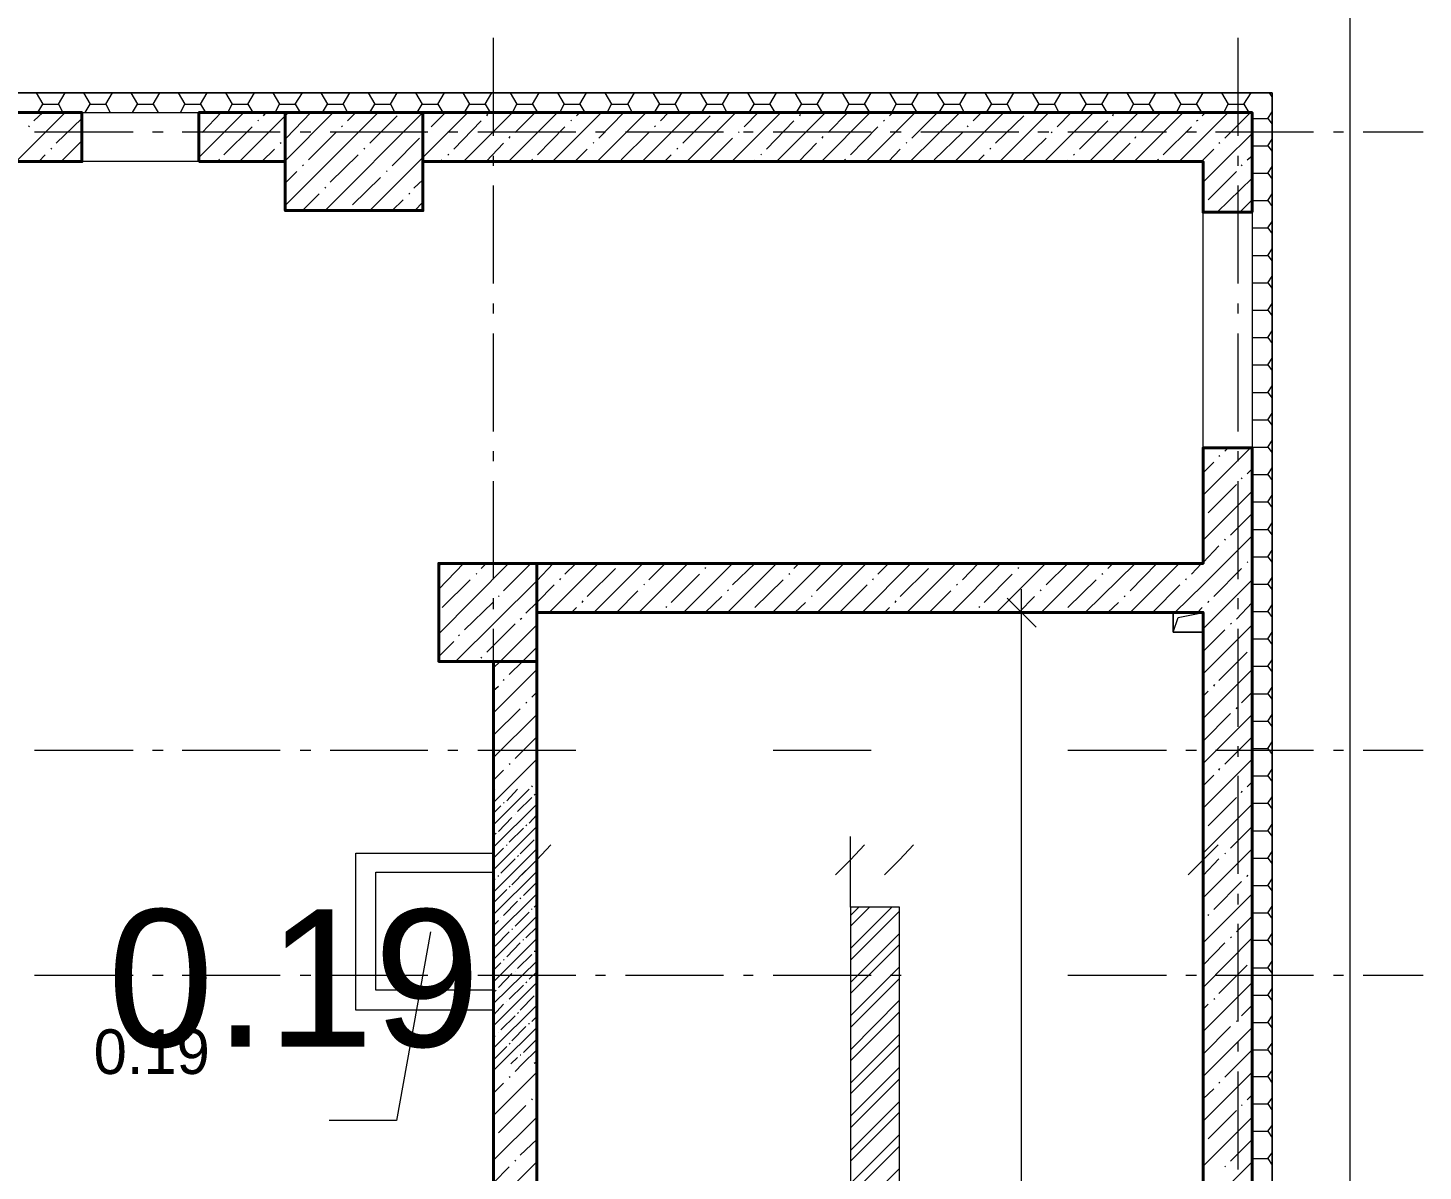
# Model space of a CAD drawing. Header units: millimetres. Extents: x -249154 to 415037, y -45458 to 354837.
# Drawn here: x -111210 to -104089, y 17524 to 23358 of the extents above; entities that cross this region are included whole.
import ezdxf

# ---------------------------------------------------------------- set-up
doc = ezdxf.new("R2010")
doc.units = ezdxf.units.MM
doc.layers.add('PDF _Текст', color=7, linetype='Continuous')
doc.styles.get("Standard").update_dxf_attribs({"font": 'arial.ttf'})

msp = doc.modelspace()

# ---------------------------------------------------------------- linework, layer by layer
at = {"lineweight": 9}
for points in [[(-145261.6, 8666.1), (-141207.4, 8666.1), (-141207.4, 909.4), (-104461.4, 909.4), (-104461.4, 23425.5), (-109621.2, 23425.5), (-118310, 23425.5), (-136505.1, 23425.5), (-136505.1, 29131.9), (-145320.9, 29131.9), (-145320.9, 28729.4)], [(-108833.3, 22807), (-108833.3, 23306.9)], [(-105033.3, 22807), (-105033.3, 23306.9)], [(-111167.5, 23027.3), (-111133.6, 22968), (-111053.1, 22968), (-111031.9, 22925.6)], [(-111053.1, 22968), (-111019.2, 23027.3)], [(-110926, 23027.3), (-110892.1, 22968), (-110811.6, 22968), (-110790.4, 22925.6)], [(-110811.6, 22968), (-110777.7, 23027.3)], [(-110684.5, 23027.3), (-110650.6, 22968), (-110570.2, 22968), (-110544.7, 22925.6)], [(-110570.2, 22968), (-110536.3, 23027.3)], [(-110443.1, 23027.3), (-110409.2, 22968), (-110328.7, 22968), (-110303.3, 22925.6)], [(-110328.7, 22968), (-110294.8, 23027.3)], [(-110201.6, 23027.3), (-110167.7, 22968), (-110087.2, 22968), (-110061.8, 22925.6)], [(-110087.2, 22968), (-110053.3, 23027.3)], [(-109960.1, 23027.3), (-109926.2, 22968), (-109845.7, 22968), (-109820.3, 22925.6)], [(-109845.7, 22968), (-109807.6, 23027.3)], [(-109714.4, 23027.3), (-109680.5, 22968), (-109600, 22968), (-109578.9, 22925.6)], [(-109600, 22968), (-109566.1, 23027.3)], [(-109472.9, 23027.3), (-109439.1, 22968), (-109358.6, 22968), (-109337.4, 22925.6)], [(-109358.6, 22968), (-109324.7, 23027.3)], [(-109231.5, 23027.3), (-109197.6, 22968), (-109117.1, 22968), (-109091.7, 22925.6)], [(-109117.1, 22968), (-109083.2, 23027.3)], [(-108990, 23027.3), (-108956.1, 22968), (-108875.6, 22968), (-108850.2, 22925.6)], [(-108875.6, 22968), (-108841.7, 23027.3)], [(-108748.5, 23027.3), (-108714.6, 22968), (-108634.1, 22968), (-108608.7, 22925.6)], [(-108634.1, 22968), (-108600.3, 23027.3)], [(-108507.1, 23027.3), (-108473.2, 22968), (-108392.7, 22968), (-108367.3, 22925.6)], [(-108392.7, 22968), (-108358.8, 23027.3)], [(-108265.6, 23027.3), (-108231.7, 22968), (-108147, 22968), (-108125.8, 22925.6)], [(-108147, 22968), (-108113.1, 23027.3)], [(-108019.9, 23027.3), (-107986, 22968), (-107905.5, 22968), (-107884.3, 22925.6)], [(-107905.5, 22968), (-107871.6, 23027.3)], [(-107778.4, 23027.3), (-107744.5, 22968), (-107664, 22968), (-107642.8, 22925.6)], [(-107664, 22968), (-107630.1, 23027.3)], [(-107536.9, 23027.3), (-107503, 22968), (-107422.6, 22968), (-107397.1, 22925.6)], [(-107422.6, 22968), (-107388.7, 23027.3)], [(-107295.5, 23027.3), (-107261.6, 22968), (-107181.1, 22968), (-107155.7, 22925.6)], [(-107181.1, 22968), (-107147.2, 23027.3)], [(-107054, 23027.3), (-107020.1, 22968), (-106939.6, 22968), (-106914.2, 22925.6)], [(-106939.6, 22968), (-106905.7, 23027.3)], [(-106812.5, 23027.3), (-106778.6, 22968), (-106698.1, 22968), (-106672.7, 22925.6)], [(-106698.1, 22968), (-106664.2, 23027.3)], [(-106571, 23027.3), (-106532.9, 22968), (-106452.4, 22968), (-106431.3, 22925.6)], [(-106452.4, 22968), (-106418.5, 23027.3)], [(-106325.3, 23027.3), (-106291.5, 22968), (-106211, 22968), (-106189.8, 22925.6)], [(-106211, 22968), (-106177.1, 23027.3)], [(-106083.9, 23027.3), (-106050, 22968), (-105969.5, 22968), (-105948.3, 22925.6)], [(-105969.5, 22968), (-105935.6, 23027.3)], [(-105842.4, 23027.3), (-105808.5, 22968), (-105728, 22968), (-105702.6, 22925.6)], [(-105728, 22968), (-105694.1, 23027.3)], [(-105600.9, 23027.3), (-105567, 22968), (-105486.5, 22968), (-105461.1, 22925.6)], [(-105486.5, 22968), (-105452.7, 23027.3)], [(-105359.5, 23027.3), (-105325.6, 22968), (-105245.1, 22968), (-105219.7, 22925.6)], [(-105245.1, 22968), (-105211.2, 23027.3)], [(-105118, 23027.3), (-105084.1, 22968), (-105003.6, 22968), (-104978.2, 22925.6)], [(-105003.6, 22968), (-104965.5, 23027.3)], [(-104859.6, 23006.1), (-104872.3, 23027.3)], [(-111159, 22925.6), (-111133.6, 22968)], [(-110917.5, 22925.6), (-110892.1, 22968)], [(-110676.1, 22925.6), (-110650.6, 22968)], [(-110430.4, 22925.6), (-110409.2, 22968)], [(-110188.9, 22925.6), (-110167.7, 22968)], [(-109947.4, 22925.6), (-109926.2, 22968)], [(-109705.9, 22925.6), (-109680.5, 22968)], [(-109464.5, 22925.6), (-109439.1, 22968)], [(-109223, 22925.6), (-109197.6, 22968)], [(-108981.5, 22925.6), (-108956.1, 22968)], [(-108735.8, 22925.6), (-108714.6, 22968)], [(-108494.3, 22925.6), (-108473.2, 22968)], [(-108252.9, 22925.6), (-108231.7, 22968)], [(-108011.4, 22925.6), (-107986, 22968)], [(-107769.9, 22925.6), (-107744.5, 22968)], [(-107528.5, 22925.6), (-107503, 22968)], [(-107287, 22925.6), (-107261.6, 22968)], [(-107041.3, 22925.6), (-107020.1, 22968)], [(-106799.8, 22925.6), (-106778.6, 22968)], [(-106558.3, 22925.6), (-106532.9, 22968)], [(-106316.9, 22925.6), (-106291.5, 22968)], [(-106075.4, 22925.6), (-106050, 22968)], [(-105833.9, 22925.6), (-105808.5, 22968)], [(-105588.2, 22925.6), (-105567, 22968)], [(-105346.7, 22925.6), (-105325.6, 22968)], [(-105105.3, 22925.6), (-105084.1, 22968)], [(-127358.8, 22925.6), (-104961.2, 22925.6), (-104961.2, 1409.2), (-140716, 1409.2)], [(-111269.2, 22675.7), (-111019.2, 22925.6)], [(-111180.2, 22883.3), (-111133.6, 22925.6)], [(-111065.8, 22768.9), (-110934.5, 22896)], [(-110337.2, 22925.6), (-110332.9, 22925.6)], [(-110337.2, 22696.9), (-110108.4, 22925.6)], [(-110320.2, 22824), (-110222.8, 22925.6)], [(-110129.6, 22675.7), (-109896.6, 22908.7), (-109879.6, 22925.6)], [(-110036.4, 22883.3), (-110032.1, 22887.5)], [(-110006.7, 22908.7), (-109994, 22925.6)], [(-109900.8, 22675.7), (-109896.6, 22679.9), (-109650.9, 22925.6)], [(-109896.6, 22451.2), (-109422.1, 22925.6)], [(-109892.3, 22794.3), (-109765.3, 22925.6)], [(-109693.2, 22425.7), (-109193.3, 22925.6)], [(-109578.9, 22883.3), (-109536.5, 22925.6)], [(-109464.5, 22425.7), (-109193.3, 22696.9), (-108964.6, 22925.6)], [(-109464.5, 22768.9), (-109324.7, 22908.7)], [(-109193.3, 22925.6), (-109193.3, 22925.6)], [(-109151, 22853.6), (-109079, 22925.6)], [(-109036.6, 22739.2), (-108896.8, 22883.3)], [(-108985.8, 22675.7), (-108735.8, 22925.6)], [(-108867.1, 22908.7), (-108862.9, 22917.2)], [(-108757, 22675.7), (-108507.1, 22925.6)], [(-108723.1, 22824), (-108621.4, 22925.6)], [(-108532.5, 22675.7), (-108282.5, 22925.6)], [(-108439.3, 22883.3), (-108435, 22887.5)], [(-108409.6, 22908.7), (-108392.7, 22925.6)], [(-108303.7, 22675.7), (-108053.8, 22925.6)], [(-108295.2, 22794.3), (-108168.2, 22925.6)], [(-108075, 22675.7), (-107825, 22925.6)], [(-107981.8, 22883.3), (-107939.4, 22925.6)], [(-107867.4, 22768.9), (-107727.6, 22908.7)], [(-107846.2, 22675.7), (-107596.2, 22925.6)], [(-107617.4, 22675.7), (-107367.5, 22925.6)], [(-107553.9, 22853.6), (-107481.9, 22925.6)], [(-107439.5, 22739.2), (-107299.7, 22883.3)], [(-107388.7, 22675.7), (-107138.7, 22925.6)], [(-107270, 22908.7), (-107265.8, 22917.2)], [(-107159.9, 22675.7), (-106910, 22925.6)], [(-107126, 22824), (-107024.3, 22925.6)], [(-106931.1, 22675.7), (-106681.2, 22925.6)], [(-106842.2, 22883.3), (-106837.9, 22887.5)], [(-106812.5, 22908.7), (-106795.6, 22925.6)], [(-106706.6, 22675.7), (-106452.4, 22925.6)], [(-106698.1, 22794.3), (-106566.8, 22925.6)], [(-106477.9, 22675.7), (-106227.9, 22925.6)], [(-106384.7, 22883.3), (-106342.3, 22925.6)], [(-106270.3, 22768.9), (-106126.2, 22908.7)], [(-106249.1, 22675.7), (-105999.1, 22925.6)], [(-106020.3, 22675.7), (-105770.4, 22925.6)], [(-105956.8, 22853.6), (-105884.8, 22925.6)], [(-105842.4, 22739.2), (-105698.4, 22883.3)], [(-105791.6, 22675.7), (-105541.6, 22925.6)], [(-105672.9, 22908.7), (-105668.7, 22917.2)], [(-105562.8, 22675.7), (-105312.9, 22925.6)], [(-105528.9, 22824), (-105427.2, 22925.6)], [(-105334, 22675.7), (-105084.1, 22925.6)], [(-105245.1, 22883.3), (-105236.6, 22887.5)], [(-105215.4, 22908.7), (-105198.5, 22925.6)], [(-105101, 22794.3), (-104969.7, 22925.6)], [(-104961.2, 22896), (-104880.7, 22896), (-104859.6, 22866.3)], [(-104961.2, 22896), (-104961.2, 22896)], [(-104961.2, 22896), (-104961.2, 22896)], [(-104880.7, 22896), (-104859.6, 22929.9)], [(-111205.6, 22853.6), (-111201.4, 22857.9)], [(-111176, 22828.2), (-110671.8, 22828.2)], [(-110574.4, 22828.2), (-110519.3, 22828.2)], [(-110421.9, 22828.2), (-109922, 22828.2)], [(-110210.1, 22709.6), (-110066, 22853.6)], [(-109820.3, 22828.2), (-109765.3, 22828.2)], [(-109778, 22684.2), (-109638.2, 22824)], [(-109667.8, 22828.2), (-109167.9, 22828.2)], [(-109608.5, 22853.6), (-109604.3, 22857.9)], [(-109350.1, 22654.5), (-109210.3, 22794.3)], [(-109180.6, 22824), (-109176.4, 22828.2)], [(-109066.3, 22828.2), (-109015.4, 22828.2)], [(-108913.7, 22828.2), (-108413.9, 22828.2)], [(-108752.8, 22794.3), (-108748.5, 22802.8)], [(-108608.7, 22709.6), (-108468.9, 22853.6)], [(-108312.2, 22828.2), (-108261.4, 22828.2)], [(-108180.9, 22684.2), (-108041.1, 22824)], [(-108159.7, 22828.2), (-107659.8, 22828.2)], [(-108011.4, 22853.6), (-108007.2, 22857.9)], [(-107731.8, 22675.7), (-107613.2, 22794.3)], [(-107583.5, 22824), (-107579.3, 22828.2)], [(-107558.1, 22828.2), (-107507.3, 22828.2)], [(-107405.6, 22828.2), (-106905.7, 22828.2)], [(-107155.7, 22794.3), (-107151.4, 22802.8)], [(-107011.6, 22709.6), (-106871.8, 22853.6)], [(-106808.3, 22828.2), (-106753.2, 22828.2)], [(-106651.5, 22828.2), (-106151.7, 22828.2)], [(-106583.8, 22684.2), (-106439.7, 22824)], [(-106414.3, 22853.6), (-106410.1, 22857.9)], [(-106134.7, 22675.7), (-106011.9, 22794.3)], [(-106054.2, 22828.2), (-105999.1, 22828.2)], [(-105986.4, 22824), (-105982.2, 22828.2)], [(-105901.7, 22828.2), (-105397.6, 22828.2)], [(-105558.6, 22794.3), (-105554.3, 22802.8)], [(-105414.5, 22709.6), (-105270.5, 22853.6)], [(-105300.1, 22828.2), (-105245.1, 22828.2)], [(-105211.2, 22569.8), (-105105.3, 22675.7), (-104961.2, 22819.7)], [(-105147.6, 22828.2), (-104647.8, 22828.2)], [(-104880.7, 22756.2), (-104859.6, 22790.1)], [(-104546.1, 22828.2), (-104495.2, 22828.2)], [(-104393.6, 22828.2), (-104088.6, 22828.2)], [(-111091.2, 22739.2), (-111087, 22743.5)], [(-111040.4, 22675.7), (-110934.5, 22781.6)], [(-110015.2, 22675.7), (-109951.7, 22739.2)], [(-109922, 22768.9), (-109917.8, 22773.1)], [(-109494.1, 22739.2), (-109489.9, 22743.5)], [(-108871.4, 22675.7), (-108782.4, 22768.9)], [(-108418.1, 22675.7), (-108354.6, 22739.2)], [(-108324.9, 22768.9), (-108320.7, 22773.1)], [(-107897, 22739.2), (-107892.8, 22743.5)], [(-107274.3, 22675.7), (-107185.3, 22768.9)], [(-106816.8, 22675.7), (-106757.4, 22739.2)], [(-106727.8, 22768.9), (-106723.6, 22773.1)], [(-106299.9, 22739.2), (-106295.7, 22743.5)], [(-105677.2, 22675.7), (-105584, 22768.9)], [(-105219.7, 22675.7), (-105156.1, 22739.2)], [(-105130.7, 22768.9), (-105126.5, 22773.1)], [(-104961.2, 22756.2), (-104880.7, 22756.2), (-104859.6, 22726.5)], [(-104961.2, 22756.2), (-104961.2, 22756.2)], [(-104961.2, 22756.2), (-104961.2, 22756.2)], [(-111154.8, 22675.7), (-111120.9, 22709.6)], [(-110235.5, 22684.2), (-110231.3, 22688.4)], [(-109807.6, 22654.5), (-109803.4, 22658.7)], [(-109667.8, 22569.8), (-109523.8, 22709.6)], [(-109100.1, 22675.7), (-109095.9, 22684.2)], [(-109066.3, 22709.6), (-109062, 22713.8)], [(-108833.3, 22654.5), (-108833.3, 22705.3)], [(-108638.4, 22684.2), (-108634.1, 22688.4)], [(-107960.6, 22675.7), (-107926.7, 22709.6)], [(-107503, 22675.7), (-107498.8, 22684.2)], [(-107469.2, 22709.6), (-107464.9, 22713.8)], [(-107041.3, 22684.2), (-107037, 22688.4)], [(-106363.5, 22675.7), (-106329.6, 22709.6)], [(-105905.9, 22675.7), (-105901.7, 22684.2)], [(-105872.1, 22709.6), (-105867.8, 22713.8)], [(-105444.2, 22684.2), (-105439.9, 22688.4)], [(-105033.3, 22654.5), (-105033.3, 22705.3)], [(-105016.3, 22654.5), (-105012.1, 22658.7)], [(-104986.7, 22684.2), (-104961.2, 22705.3)], [(-104880.7, 22616.4), (-104859.6, 22650.3)], [(-109896.6, 22565.5), (-109837.3, 22624.9)], [(-109553.4, 22455.4), (-109409.4, 22595.2)], [(-109379.7, 22624.9), (-109375.5, 22629.1)], [(-109239.9, 22540.1), (-109193.3, 22582.5)], [(-105185.8, 22480.8), (-105041.7, 22624.9)], [(-105139.2, 22417.3), (-104961.2, 22591)], [(-104961.2, 22616.4), (-104880.7, 22616.4), (-104859.6, 22586.7)], [(-104961.2, 22616.4), (-104961.2, 22616.4)], [(-104961.2, 22616.4), (-104961.2, 22616.4)], [(-109807.6, 22425.7), (-109722.9, 22510.5)], [(-109693.2, 22540.1), (-109689, 22544.4)], [(-109265.4, 22510.5), (-109261.1, 22514.7)], [(-108833.3, 22053), (-108833.3, 22552.8)], [(-105033.3, 22053), (-105033.3, 22552.8)], [(-104880.7, 22476.6), (-104859.6, 22510.5)], [(-109350.1, 22425.7), (-109295, 22480.8)], [(-109235.7, 22425.7), (-109193.3, 22468.1)], [(-105211.2, 22455.4), (-105211.2, 22459.6)], [(-105024.8, 22417.3), (-104961.2, 22480.8)], [(-104961.2, 22480.8), (-104961.2, 22476.6), (-104880.7, 22476.6), (-104859.6, 22446.9)], [(-104961.2, 22476.6), (-104961.2, 22476.6)], [(-109578.9, 22425.7), (-109574.6, 22430)], [(-104961.2, 21214.2), (-105211.2, 21214.2), (-105211.2, 22417.3), (-104961.2, 22417.3)], [(-104880.7, 22336.8), (-104859.6, 22370.7)], [(-104961.2, 22341), (-104961.2, 22336.8), (-104880.7, 22336.8), (-104859.6, 22307.1)], [(-104961.2, 22336.8), (-104961.2, 22336.8)], [(-104880.7, 22197), (-104859.6, 22230.9)], [(-104961.2, 22201.2), (-104961.2, 22197), (-104880.7, 22197), (-104859.6, 22167.3)], [(-104961.2, 22197), (-104961.2, 22197)], [(-104880.7, 22057.2), (-104859.6, 22091.1)], [(-104961.2, 22061.4), (-104961.2, 22057.2), (-104880.7, 22057.2), (-104859.6, 22027.5)], [(-104961.2, 22057.2), (-104961.2, 22057.2)], [(-108833.3, 21900.4), (-108833.3, 21951.3)], [(-105033.3, 21900.4), (-105033.3, 21951.3)], [(-104880.7, 21917.4), (-104859.6, 21951.3)], [(-104961.2, 21921.6), (-104961.2, 21917.4), (-104880.7, 21917.4), (-104859.6, 21887.7)], [(-104961.2, 21917.4), (-104961.2, 21917.4)], [(-108833.3, 21298.9), (-108833.3, 21798.8)], [(-105033.3, 21298.9), (-105033.3, 21798.8)], [(-104880.7, 21777.6), (-104859.6, 21811.5)], [(-104961.2, 21781.8), (-104961.2, 21777.6), (-104880.7, 21777.6), (-104859.6, 21747.9)], [(-104961.2, 21777.6), (-104961.2, 21777.6)], [(-104880.7, 21637.8), (-104859.6, 21671.7)], [(-104961.2, 21642), (-104961.2, 21637.8), (-104880.7, 21637.8), (-104859.6, 21608.1)], [(-104961.2, 21637.8), (-104961.2, 21637.8)], [(-104880.7, 21498), (-104859.6, 21531.9)], [(-104961.2, 21502.2), (-104961.2, 21498), (-104880.7, 21498), (-104859.6, 21468.3)], [(-104961.2, 21498), (-104961.2, 21498)], [(-104880.7, 21358.2), (-104859.6, 21392.1)], [(-104961.2, 21362.4), (-104961.2, 21358.2), (-104880.7, 21358.2), (-104859.6, 21328.5)], [(-104961.2, 21358.2), (-104961.2, 21358.2)], [(-104961.2, 21222.6), (-104961.2, 21218.4), (-104880.7, 21218.4), (-104859.6, 21188.7)], [(-104880.7, 21218.4), (-104859.6, 21252.3)], [(-108833.3, 21146.4), (-108833.3, 21197.2)], [(-105211.2, 21201.4), (-105198.5, 21214.2)], [(-105211.2, 20972.7), (-104969.7, 21214.2)], [(-105130.7, 21171.8), (-105126.5, 21176)], [(-105101, 21197.2), (-105084.1, 21214.2)], [(-105033.3, 21146.4), (-105033.3, 21197.2)], [(-104961.2, 21218.4), (-104961.2, 21218.4)], [(-105211.2, 21087.1), (-105156.1, 21142.1)], [(-104986.7, 21082.8), (-104961.2, 21108.2)], [(-104961.2, 21082.8), (-104961.2, 21078.6), (-104880.7, 21078.6), (-104859.6, 21048.9)], [(-104880.7, 21078.6), (-104859.6, 21112.5)], [(-108833.3, 20544.8), (-108833.3, 21044.7)], [(-105185.8, 20883.7), (-105041.7, 21027.8)], [(-105033.3, 20544.8), (-105033.3, 21044.7)], [(-105016.3, 21057.4), (-105012.1, 21061.6)], [(-104961.2, 21078.6), (-104961.2, 21078.6)], [(-105211.2, 20743.9), (-104961.2, 20993.9)], [(-104961.2, 20943), (-104961.2, 20938.8), (-104880.7, 20938.8), (-104859.6, 20909.1)], [(-104961.2, 20938.8), (-104961.2, 20938.8)], [(-104880.7, 20938.8), (-104859.6, 20972.7)], [(-105071.4, 20769.3), (-104961.2, 20879.5)], [(-105211.2, 20858.3), (-105211.2, 20862.5)], [(-104961.2, 20803.2), (-104961.2, 20799), (-104880.7, 20799), (-104859.6, 20769.3)], [(-104961.2, 20799), (-104961.2, 20799)], [(-104880.7, 20799), (-104859.6, 20832.9)], [(-105355.2, 20375.4), (-105211.2, 20515.2), (-104961.2, 20765.1)], [(-105101, 20743.9), (-105096.8, 20748.2)], [(-105211.2, 20629.5), (-105130.7, 20714.3)], [(-104961.2, 20663.4), (-104961.2, 20659.2), (-104880.7, 20659.2), (-104859.6, 20629.5)], [(-104961.2, 20659.2), (-104961.2, 20659.2)], [(-104880.7, 20659.2), (-104859.6, 20693.1)], [(-109112.9, 20494), (-108985.8, 20625.3)], [(-109112.9, 20265.2), (-108757, 20625.3)], [(-109112.9, 20608.4), (-109100.1, 20625.3)], [(-109028.1, 20125.4), (-108613, 20536.3), (-108528.2, 20625.3)], [(-108896.8, 20599.9), (-108871.4, 20625.3)], [(-108782.4, 20485.5), (-108642.6, 20625.3)], [(-108549.4, 20375.4), (-108299.5, 20625.3)], [(-108468.9, 20570.2), (-108413.9, 20625.3)], [(-108354.6, 20455.8), (-108210.5, 20599.9)], [(-108320.7, 20375.4), (-108070.7, 20625.3)], [(-108091.9, 20375.4), (-107842, 20625.3)], [(-108041.1, 20540.6), (-107956.3, 20625.3)], [(-107863.1, 20375.4), (-107613.2, 20625.3)], [(-107753, 20599.9), (-107748.8, 20604.1)], [(-107638.6, 20375.4), (-107388.7, 20625.3)], [(-107613.2, 20515.2), (-107498.8, 20625.3)], [(-107409.8, 20375.4), (-107159.9, 20625.3)], [(-107299.7, 20599.9), (-107274.3, 20625.3)], [(-107185.3, 20485.5), (-107045.5, 20625.3)], [(-107181.1, 20375.4), (-106931.1, 20625.3)], [(-106952.3, 20375.4), (-106702.4, 20625.3)], [(-106871.8, 20570.2), (-106816.8, 20625.3)], [(-106757.4, 20455.8), (-106613.4, 20599.9)], [(-106723.6, 20375.4), (-106473.6, 20625.3)], [(-106494.8, 20375.4), (-106244.9, 20625.3)], [(-106439.7, 20540.6), (-106359.2, 20625.3)], [(-106266, 20375.4), (-106016.1, 20625.3)], [(-106155.9, 20599.9), (-106151.7, 20604.1)], [(-106037.3, 20375.4), (-105787.3, 20625.3)], [(-106011.9, 20515.2), (-105901.7, 20625.3)], [(-105812.7, 20375.4), (-105558.6, 20625.3)], [(-105698.4, 20599.9), (-105672.9, 20625.3)], [(-105584, 20375.4), (-105334, 20625.3)], [(-105584, 20485.5), (-105448.4, 20625.3)], [(-105270.5, 20570.2), (-105219.7, 20625.3)], [(-105156.1, 20455.8), (-105016.3, 20599.9)], [(-104986.7, 20629.5), (-104982.4, 20633.8)], [(-109095.9, 20400.8), (-108951.9, 20540.6)], [(-108922.2, 20570.2), (-108918, 20574.5)], [(-108668, 20371.1), (-108613, 20426.2), (-108524, 20515.2)], [(-108494.3, 20540.6), (-108490.1, 20549)], [(-108066.5, 20515.2), (-108062.2, 20519.4)], [(-107926.7, 20426.2), (-107782.6, 20570.2)], [(-107498.8, 20400.8), (-107354.8, 20540.6)], [(-107325.1, 20570.2), (-107320.9, 20574.5)], [(-107066.7, 20375.4), (-106926.9, 20515.2)], [(-106897.2, 20540.6), (-106893, 20549)], [(-106469.4, 20515.2), (-106465.1, 20519.4)], [(-106329.6, 20426.2), (-106185.5, 20570.2)], [(-105901.7, 20400.8), (-105757.7, 20540.6)], [(-105728, 20570.2), (-105723.8, 20574.5)], [(-105469.6, 20375.4), (-105329.8, 20515.2)], [(-105300.1, 20540.6), (-105295.9, 20549)], [(-105211.2, 20290.6), (-104961.2, 20540.6)], [(-104961.2, 20523.6), (-104961.2, 20519.4), (-104880.7, 20519.4), (-104859.6, 20489.7)], [(-104961.2, 20519.4), (-104961.2, 20519.4)], [(-104880.7, 20519.4), (-104859.6, 20553.3)], [(-108833.3, 20392.3), (-108833.3, 20447.4)], [(-108807.8, 20455.8), (-108803.6, 20460.1)], [(-108206.3, 20375.4), (-108096.1, 20485.5)], [(-107753, 20375.4), (-107668.3, 20455.8)], [(-107638.6, 20485.5), (-107634.4, 20489.7)], [(-107210.7, 20455.8), (-107206.5, 20460.1)], [(-106609.2, 20375.4), (-106499, 20485.5)], [(-106151.7, 20375.4), (-106071.2, 20455.8)], [(-106138.9, 14851.2), (-106138.9, 18871.5), (-106138.9, 20494)], [(-106041.5, 20485.5), (-106037.3, 20489.7)], [(-105613.6, 20455.8), (-105609.4, 20460.1)], [(-105033.3, 20392.3), (-105033.3, 20447.4)], [(-108981.5, 20286.4), (-108837.5, 20426.2)], [(-108435, 20375.4), (-108409.6, 20400.8)], [(-108380, 20426.2), (-108375.7, 20434.7)], [(-107952.1, 20400.8), (-107947.9, 20405)], [(-107524.2, 20375.4), (-107520, 20375.4)], [(-107295.5, 20375.4), (-107240.4, 20426.2)], [(-106837.9, 20375.4), (-106812.5, 20400.8)], [(-106782.9, 20426.2), (-106778.6, 20434.7)], [(-106355, 20400.8), (-106350.8, 20405)], [(-106244.9, 20375.4), (-106138.9, 20375.4), (-106016.1, 20375.4)], [(-105922.9, 20375.4), (-105922.9, 20375.4)], [(-105698.4, 20375.4), (-105643.3, 20426.2)], [(-105363.7, 20273.7), (-105338.3, 20349.9), (-105211.2, 20375.4)], [(-105240.8, 20375.4), (-105215.4, 20400.8)], [(-105185.8, 20426.2), (-105181.5, 20434.7)], [(-105041.7, 20341.5), (-104961.2, 20426.2)], [(-104961.2, 20383.8), (-104961.2, 20379.6), (-104880.7, 20379.6), (-104859.6, 20349.9)], [(-104961.2, 20379.6), (-104961.2, 20379.6)], [(-104880.7, 20379.6), (-104859.6, 20413.5)], [(-108867.1, 20172), (-108723.1, 20316.1)], [(-108833.3, 20091.5), (-108799.4, 20125.4), (-108613, 20311.8)], [(-108697.7, 20341.5), (-108689.2, 20345.7)], [(-105211.2, 20061.9), (-104961.2, 20311.8)], [(-105071.4, 20316.1), (-105067.1, 20320.3)], [(-109112.9, 20150.8), (-109036.6, 20227.1)], [(-109011.2, 20256.7), (-109006.9, 20261)], [(-108833.3, 19790.7), (-108833.3, 20290.6)], [(-105211.2, 20176.3), (-105101, 20286.4)], [(-105033.3, 19790.7), (-105033.3, 20290.6)], [(-104961.2, 20244), (-104961.2, 20239.8), (-104880.7, 20239.8), (-104859.6, 20210.1)], [(-104961.2, 20239.8), (-104961.2, 20239.8)], [(-104880.7, 20239.8), (-104859.6, 20273.7)], [(-108752.8, 20057.6), (-108685, 20125.4), (-108613, 20197.4)], [(-105130.7, 20028), (-104986.7, 20172)], [(-108896.8, 20142.4), (-108892.6, 20146.6)], [(-108833.3, 19862.8), (-108613, 20083.1)], [(-105211.2, 19833.1), (-104961.2, 20083.1)], [(-104961.2, 20104.2), (-104961.2, 20100), (-104880.7, 20100), (-104859.6, 20070.3)], [(-104961.2, 20100), (-104961.2, 20100)], [(-104880.7, 20100), (-104859.6, 20133.9)], [(-108782.4, 20028), (-108778.2, 20032.2)], [(-108833.3, 19977.1), (-108807.8, 19998.3)], [(-108638.4, 19943.3), (-108613, 19968.7)], [(-105211.2, 19947.5), (-105185.8, 19972.9)], [(-105156.1, 19998.3), (-105151.9, 20006.8)], [(-105016.3, 19913.6), (-104961.2, 19968.7)], [(-104961.2, 19964.4), (-104961.2, 19960.2), (-104880.7, 19960.2), (-104859.6, 19930.5)], [(-104961.2, 19960.2), (-104961.2, 19960.2)], [(-104880.7, 19960.2), (-104859.6, 19994.1)], [(-108833.3, 19748.4), (-108697.7, 19883.9)], [(-108668, 19913.6), (-108663.8, 19917.8)], [(-105041.7, 19883.9), (-105037.5, 19892.4)], [(-108833.3, 19634), (-108613, 19854.3)], [(-105211.2, 19718.7), (-105071.4, 19858.5)], [(-105211.2, 19604.3), (-104961.2, 19854.3)], [(-104961.2, 19824.6), (-104961.2, 19820.4), (-104880.7, 19820.4), (-104859.6, 19790.7)], [(-104961.2, 19820.4), (-104961.2, 19820.4)], [(-104880.7, 19820.4), (-104859.6, 19854.3)], [(-108723.1, 19629.8), (-108613, 19739.9)], [(-105101, 19600.1), (-104961.2, 19739.9)], [(-111176, 19672.1), (-110671.8, 19672.1)], [(-110574.4, 19672.1), (-110519.3, 19672.1)], [(-110421.9, 19672.1), (-109922, 19672.1)], [(-109820.3, 19672.1), (-109765.3, 19672.1)], [(-109667.8, 19672.1), (-109167.9, 19672.1)], [(-109066.3, 19672.1), (-109015.4, 19672.1)], [(-108913.7, 19672.1), (-108413.9, 19672.1)], [(-108833.3, 19638.2), (-108833.3, 19693.3)], [(-107405.6, 19672.1), (-106905.7, 19672.1)], [(-105901.7, 19672.1), (-105397.6, 19672.1)], [(-105300.1, 19672.1), (-105245.1, 19672.1)], [(-105147.6, 19672.1), (-104647.8, 19672.1)], [(-105033.3, 19638.2), (-105033.3, 19693.3)], [(-104961.2, 19684.8), (-104961.2, 19680.6), (-104880.7, 19680.6), (-104859.6, 19650.9)], [(-104961.2, 19680.6), (-104961.2, 19680.6)], [(-104880.7, 19680.6), (-104859.6, 19714.5)], [(-104546.1, 19672.1), (-104495.2, 19672.1)], [(-104393.6, 19672.1), (-104088.6, 19672.1)], [(-108765.5, 19473), (-108613, 19625.5)], [(-108752.8, 19600.1), (-108748.5, 19604.3)], [(-105211.2, 19375.6), (-104961.2, 19625.5)], [(-108833.3, 19519.6), (-108782.4, 19570.5)], [(-108833.3, 19040.9), (-108833.3, 19540.8)], [(-105211.2, 19490), (-105156.1, 19545)], [(-105130.7, 19570.5), (-105126.5, 19578.9)], [(-105033.3, 19040.9), (-105033.3, 19540.8)], [(-104961.2, 19545), (-104961.2, 19540.8), (-104880.7, 19540.8), (-104859.6, 19511.1)], [(-104961.2, 19540.8), (-104961.2, 19540.8)], [(-104880.7, 19540.8), (-104859.6, 19574.7)], [(-108833.3, 19405.2), (-108765.5, 19473)], [(-108833.3, 19290.9), (-108651.1, 19473)], [(-108824.8, 19473), (-108824.8, 19473)], [(-108765.5, 19413.7), (-108710.4, 19473)], [(-108638.4, 19485.7), (-108634.1, 19490)], [(-108625.7, 19443.4), (-108621.4, 19447.6)], [(-105016.3, 19456.1), (-105012.1, 19464.5)], [(-104986.7, 19485.7), (-104961.2, 19511.1)], [(-108833.3, 19176.5), (-108613, 19396.8)], [(-108833.3, 19350.2), (-108795.1, 19388.3)], [(-108782.4, 19401), (-108778.2, 19405.2)], [(-108710.4, 19358.6), (-108638.4, 19430.7)], [(-105211.2, 19146.8), (-104961.2, 19396.8)], [(-105185.8, 19286.6), (-105041.7, 19430.7)], [(-104961.2, 19405.2), (-104961.2, 19401), (-104880.7, 19401), (-104859.6, 19371.3)], [(-104961.2, 19401), (-104961.2, 19401)], [(-104880.7, 19401), (-104859.6, 19434.9)], [(-108807.8, 19257), (-108740.1, 19329)], [(-108723.1, 19345.9), (-108723.1, 19345.9)], [(-108651.1, 19299.3), (-108613, 19341.7)], [(-108833.3, 19062.1), (-108613, 19282.4)], [(-108824.8, 19244.3), (-108820.5, 19248.5)], [(-108752.8, 19201.9), (-108680.7, 19273.9)], [(-108668, 19286.6), (-108663.8, 19290.9)], [(-107011.6, 18871.5), (-107011.6, 19112.9), (-107011.6, 19231.5)], [(-105211.2, 19261.2), (-105211.2, 19261.2)], [(-105071.4, 19172.2), (-104961.2, 19282.4)], [(-104961.2, 19265.4), (-104961.2, 19261.2), (-104880.7, 19261.2), (-104859.6, 19231.5)], [(-104961.2, 19261.2), (-104961.2, 19261.2)], [(-104880.7, 19261.2), (-104859.6, 19295.1)], [(-108833.3, 19121.4), (-108782.4, 19172.2)], [(-108833.3, 18947.7), (-108613, 19168)], [(-108765.5, 19184.9), (-108765.5, 19189.2)], [(-108697.7, 19142.6), (-108625.7, 19214.6)], [(-108613, 19218.8), (-108613, 19112.9), (-108613, 18994.3)], [(-105211.2, 19218.8), (-105211.2, 19112.9), (-105211.2, 18994.3)], [(-105211.2, 18918.1), (-104961.2, 19168)], [(-108833.3, 18346.2), (-109536.5, 18346.2), (-109536.5, 19146.8), (-108833.3, 19146.8)], [(-108795.1, 19045.1), (-108723.1, 19117.2)], [(-108710.4, 19129.9), (-108706.2, 19134.1)], [(-108638.4, 19087.5), (-108613, 19112.9)], [(-105211.2, 19032.4), (-105130.7, 19117.2)], [(-105101, 19142.6), (-105096.8, 19146.8)], [(-104961.2, 19125.6), (-104961.2, 19121.4), (-104880.7, 19121.4), (-104859.6, 19091.7)], [(-104961.2, 19121.4), (-104961.2, 19121.4)], [(-104880.7, 19121.4), (-104859.6, 19155.3)], [(-108833.3, 18833.3), (-108613, 19053.6)], [(-108833.3, 19007), (-108824.8, 19015.5)], [(-108807.8, 19028.2), (-108807.8, 19032.4)], [(-108740.1, 18985.8), (-108668, 19057.9)], [(-108651.1, 19074.8), (-108651.1, 19074.8)], [(-104986.7, 19028.2), (-104982.4, 19036.7)], [(-104880.7, 18981.6), (-104859.6, 19015.5)], [(-108833.3, 18892.6), (-108765.5, 18960.4)], [(-108752.8, 18973.1), (-108748.5, 18977.4)], [(-108680.7, 18930.8), (-108613, 18998.5)], [(-105156.1, 18858.7), (-105016.3, 19002.8)], [(-104961.2, 18985.8), (-104961.2, 18981.6), (-104880.7, 18981.6), (-104859.6, 18951.9)], [(-104961.2, 18981.6), (-104961.2, 18981.6)], [(-108833.3, 18718.9), (-108613, 18939.2)], [(-108833.3, 18884.2), (-108833.3, 18939.2)], [(-108782.4, 18829.1), (-108710.4, 18901.1)], [(-108697.7, 18913.8), (-108693.5, 18918.1)], [(-108625.7, 18871.5), (-108613, 18884.2)], [(-107011.6, 18829.1), (-106969.3, 18871.5)], [(-107011.6, 18659.6), (-106799.8, 18871.5)], [(-107011.6, 18774), (-106914.2, 18871.5)], [(-105211.2, 18689.3), (-104961.2, 18939.2)], [(-105033.3, 18884.2), (-105033.3, 18939.2)], [(-104880.7, 18841.8), (-104859.6, 18875.7)], [(-108833.3, 18604.6), (-108613, 18824.9)], [(-108833.3, 18778.3), (-108807.8, 18803.7)], [(-108795.1, 18816.4), (-108795.1, 18816.4)], [(-108723.1, 18774), (-108651.1, 18846)], [(-108638.4, 18858.7), (-108638.4, 18863)], [(-107011.6, 18600.3), (-106761.7, 18850.3)], [(-105185.8, 18829.1), (-105181.5, 18833.3)], [(-105041.7, 18744.4), (-104961.2, 18824.9)], [(-104961.2, 18846), (-104961.2, 18841.8), (-104880.7, 18841.8), (-104859.6, 18812.1)], [(-104961.2, 18841.8), (-104961.2, 18841.8)], [(-109155.2, 18744.4), (-109328.9, 17782.7), (-109672.1, 17782.7)], [(-108833.3, 18286.8), (-108833.3, 18786.7)], [(-108824.8, 18672.3), (-108752.8, 18744.4)], [(-108740.1, 18757.1), (-108735.8, 18761.3)], [(-108668, 18714.7), (-108613, 18769.8)], [(-107011.6, 18486), (-106761.7, 18735.9)], [(-105033.3, 18286.8), (-105033.3, 18786.7)], [(-104880.7, 18702), (-104859.6, 18735.9)], [(-108833.3, 18490.2), (-108613, 18710.5)], [(-108765.5, 18617.3), (-108697.7, 18689.3)], [(-108680.7, 18702), (-108680.7, 18706.2)], [(-107011.6, 18430.9), (-106761.7, 18680.8)], [(-105211.2, 18460.5), (-104961.2, 18714.7)], [(-105211.2, 18574.9), (-105101, 18689.3)], [(-105071.4, 18714.7), (-105067.1, 18718.9)], [(-104961.2, 18706.2), (-104961.2, 18702), (-104880.7, 18702), (-104859.6, 18672.3)], [(-104961.2, 18702), (-104961.2, 18702)], [(-108833.3, 18380), (-108613, 18596.1)], [(-108833.3, 18549.5), (-108795.1, 18587.6)], [(-108782.4, 18600.3), (-108778.2, 18604.6)], [(-108710.4, 18558), (-108638.4, 18630)], [(-108625.7, 18646.9), (-108621.4, 18646.9)], [(-104880.7, 18562.2), (-104859.6, 18596.1)], [(-111176, 18524.1), (-110671.8, 18524.1)], [(-110574.4, 18524.1), (-110519.3, 18524.1)], [(-110421.9, 18524.1), (-109922, 18524.1)], [(-109820.3, 18524.1), (-109765.3, 18524.1)], [(-109667.8, 18524.1), (-109167.9, 18524.1)], [(-109066.3, 18524.1), (-109015.4, 18524.1)], [(-108913.7, 18524.1), (-108413.9, 18524.1)], [(-108807.8, 18460.5), (-108740.1, 18532.5)], [(-108723.1, 18545.3), (-108723.1, 18545.3)], [(-108651.1, 18502.9), (-108613, 18541)], [(-108312.2, 18524.1), (-108261.4, 18524.1)], [(-108159.7, 18524.1), (-107659.8, 18524.1)], [(-107558.1, 18524.1), (-107507.3, 18524.1)], [(-107405.6, 18524.1), (-106905.7, 18524.1)], [(-107011.6, 18316.5), (-106761.7, 18566.4)], [(-106808.3, 18524.1), (-106753.2, 18524.1)], [(-105901.7, 18524.1), (-105397.6, 18524.1)], [(-105300.1, 18524.1), (-105245.1, 18524.1)], [(-105147.6, 18524.1), (-104647.8, 18524.1)], [(-105130.7, 18430.9), (-104986.7, 18574.9)], [(-104961.2, 18566.4), (-104961.2, 18562.2), (-104880.7, 18562.2), (-104859.6, 18532.5)], [(-104961.2, 18562.2), (-104961.2, 18562.2)], [(-104546.1, 18524.1), (-104495.2, 18524.1)], [(-104393.6, 18524.1), (-104088.6, 18524.1)], [(-108833.3, 18265.7), (-108613, 18486)], [(-108824.8, 18443.6), (-108820.5, 18447.8)], [(-108752.8, 18401.2), (-108680.7, 18473.2)], [(-108668, 18486), (-108663.8, 18490.2)], [(-107011.6, 18257.2), (-106761.7, 18507.1)], [(-105211.2, 18236), (-104961.2, 18486)], [(-104880.7, 18422.4), (-104859.6, 18456.3)], [(-108833.3, 18320.7), (-108782.4, 18375.8)], [(-108765.5, 18388.5), (-108765.5, 18388.5)], [(-108697.7, 18346.2), (-108625.7, 18418.2)], [(-107011.6, 18142.8), (-106761.7, 18397)], [(-105211.2, 18350.4), (-105185.8, 18375.8)], [(-105156.1, 18401.2), (-105151.9, 18405.5)], [(-104961.2, 18426.6), (-104961.2, 18422.4), (-104880.7, 18422.4), (-104859.6, 18392.8)], [(-104961.2, 18422.4), (-104961.2, 18422.4)], [(-108833.3, 18151.3), (-108613, 18371.6)], [(-108795.1, 18244.5), (-108723.1, 18316.5)], [(-108710.4, 18329.2), (-108706.2, 18333.4)], [(-108638.4, 18286.8), (-108613, 18312.3)], [(-107011.6, 18087.7), (-106761.7, 18337.7)], [(-105016.3, 18316.5), (-104961.2, 18371.6)], [(-104880.7, 18282.6), (-104859.6, 18316.5)], [(-108807.8, 18231.8), (-108807.8, 18231.8)], [(-108799.4, 18070.8), (-108613, 18257.2)], [(-108740.1, 18189.4), (-108668, 18261.4)], [(-108651.1, 18274.1), (-108651.1, 18278.4)], [(-105211.2, 18121.6), (-105071.4, 18261.4)], [(-105211.2, 18007.2), (-104961.2, 18257.2)], [(-105041.7, 18286.8), (-105037.5, 18291.1)], [(-104961.2, 18286.8), (-104961.2, 18282.6), (-104880.7, 18282.6), (-104859.6, 18253)], [(-104961.2, 18282.6), (-104961.2, 18282.6)], [(-108833.3, 18206.4), (-108824.8, 18214.8)], [(-108833.3, 18134.3), (-108833.3, 18185.2)], [(-108833.3, 18092), (-108765.5, 18159.8)], [(-108752.8, 18172.5), (-108748.5, 18176.7)], [(-108680.7, 18130.1), (-108613, 18197.9)], [(-107011.6, 17973.4), (-106761.7, 18223.3)], [(-107011.6, 17918.3), (-106761.7, 18168.2)], [(-105033.3, 18134.3), (-105033.3, 18185.2)], [(-104880.7, 18147), (-104859.6, 18176.7)], [(-108744.3, 18070.8), (-108710.4, 18104.7)], [(-108697.7, 18117.4), (-108693.5, 18117.4)], [(-108685, 18070.8), (-108613, 18142.8)], [(-105101, 18003), (-104961.2, 18142.8)], [(-104961.2, 18142.8), (-104961.2, 18147), (-104961.2, 18142.8), (-104880.7, 18142.8), (-104859.6, 18113.2)], [(-108833.3, 18036.9), (-108799.4, 18070.8)], [(-108833.3, 17532.8), (-108833.3, 18032.7)], [(-108833.3, 17808.1), (-108613, 18028.4)], [(-108723.1, 18032.7), (-108685, 18070.8)], [(-108625.7, 18075), (-108613, 18083.5)], [(-107011.6, 17803.9), (-106761.7, 18053.8)], [(-105211.2, 17778.5), (-104961.2, 18028.4)], [(-105033.3, 17532.8), (-105033.3, 18032.7)], [(-104880.7, 18007.2), (-104859.6, 18036.9)], [(-108833.3, 17922.5), (-108782.4, 17973.4)], [(-108752.8, 18003), (-108748.5, 18007.2)], [(-107011.6, 17744.6), (-106761.7, 17994.5)], [(-105130.7, 17973.4), (-105126.5, 17977.6)], [(-104961.2, 18003), (-104961.2, 18007.2), (-104880.7, 18007.2), (-104859.6, 17973.4)], [(-104961.2, 18007.2), (-104961.2, 18007.2)], [(-108638.4, 17888.6), (-108634.1, 17892.9)], [(-107011.6, 17630.2), (-106761.7, 17880.2)], [(-105211.2, 17892.9), (-105156.1, 17943.7)], [(-104986.7, 17888.6), (-104961.2, 17914)], [(-104880.7, 17867.4), (-104859.6, 17897.1)], [(-108807.8, 17719.2), (-108668, 17859)], [(-107011.6, 17575.1), (-106761.7, 17825.1)], [(-105185.8, 17689.5), (-105041.7, 17833.6)], [(-105016.3, 17859), (-105012.1, 17863.2)], [(-104961.2, 17863.2), (-104961.2, 17867.4), (-104880.7, 17867.4), (-104859.6, 17833.6)], [(-104961.2, 17867.4), (-104961.2, 17867.4)], [(-108833.3, 17579.4), (-108613, 17799.7)], [(-105211.2, 17549.7), (-104961.2, 17799.7)], [(-104880.7, 17727.6), (-104859.6, 17757.3)], [(-108833.3, 17693.8), (-108833.3, 17693.8)], [(-108697.7, 17604.8), (-108613, 17685.3)], [(-107011.6, 17460.8), (-106761.7, 17710.7)], [(-105211.2, 17664.1), (-105211.2, 17664.1)], [(-105071.4, 17575.1), (-104961.2, 17685.3)], [(-104961.2, 17723.4), (-104961.2, 17727.6), (-104880.7, 17727.6), (-104859.6, 17693.8)], [(-104961.2, 17727.6), (-104961.2, 17727.6)], [(-107011.6, 17401.4), (-106761.7, 17651.4)], [(-104880.7, 17587.8), (-104859.6, 17617.5)], [(-108833.3, 17350.6), (-108613, 17570.9)], [(-108833.3, 17465), (-108752.8, 17545.5)], [(-108723.1, 17575.1), (-108718.9, 17579.4)], [(-107011.6, 17287.1), (-106761.7, 17537)], [(-105211.2, 17321), (-104961.2, 17570.9)], [(-105101, 17545.5), (-105096.8, 17549.7)], [(-104961.2, 17583.6), (-104961.2, 17587.8), (-104880.7, 17587.8), (-104859.6, 17554)], [(-104961.2, 17587.8), (-104961.2, 17587.8)]]:
    msp.add_lwpolyline(points, dxfattribs=at)
for points in [[(-104859.6, 23027.3), (-104859.6, 1409.2), (-104859.6, 23027.3), (-104961.2, 23027.3), (-136903.3, 23027.3), (-104961.2, 23027.3)], [(-110337.2, 22925.6), (-110337.2, 22675.7), (-110934.5, 22675.7), (-110934.5, 22925.6)], [(-105363.7, 20375.4), (-105211.2, 20375.4), (-105211.2, 20273.7), (-105363.7, 20273.7)], [(-105211.2, 20375.4), (-105363.7, 20375.4), (-105363.7, 20273.7), (-105211.2, 20273.7)], [(-108833.3, 18447.8), (-109434.8, 18447.8), (-109434.8, 19049.4), (-108833.3, 19049.4)], [(-107011.6, 18871.5), (-107011.6, 14969.8), (-106761.7, 14969.8), (-106761.7, 18871.5)]]:
    msp.add_lwpolyline(points, close=True, dxfattribs=at)
at = {"lineweight": 40}
for points in [[(-112035.9, 22675.7), (-110934.5, 22675.7), (-110934.5, 22925.6), (-119000.5, 22925.6), (-119000.5, 22675.7), (-112154.6, 22675.7)], [(-122825.9, 1659.2), (-135534.9, 1659.2), (-135534.9, 1409.2), (-104961.2, 1409.2), (-104961.2, 1659.2), (-104961.2, 21214.2), (-105211.2, 21214.2), (-105211.2, 20625.3), (-108613, 20625.3), (-108613, 20375.4), (-105211.2, 20375.4), (-105211.2, 12118.7), (-108613, 12118.7), (-108613, 12317.8), (-108833.3, 12317.8), (-108833.3, 11898.4), (-108613, 11898.4), (-105211.2, 11898.4), (-105211.2, 1659.2), (-122703, 1659.2)], [(-108833.3, 20125.4), (-108833.3, 19473), (-108833.3, 18070.8), (-108833.3, 15418.8), (-108613, 15418.8), (-108613, 20625.3), (-108833.3, 20625.3)], [(-108613, 18070.8), (-108613, 19473)]]:
    msp.add_lwpolyline(points, dxfattribs=at)
for points in [[(-110337.2, 22675.7), (-109896.6, 22675.7), (-109896.6, 22925.6), (-110337.2, 22925.6)], [(-109193.3, 22925.6), (-109896.6, 22925.6), (-109896.6, 22425.7), (-109193.3, 22425.7)], [(-104961.2, 22417.3), (-104961.2, 22675.7), (-104961.2, 22925.6), (-109193.3, 22925.6), (-109193.3, 22675.7), (-105211.2, 22675.7), (-105211.2, 22417.3)], [(-108613, 20625.3), (-109112.9, 20625.3), (-109112.9, 20125.4), (-108613, 20125.4)]]:
    msp.add_lwpolyline(points, close=True, dxfattribs=at)
at = {"lineweight": 18}
for points in [[(-106211, 20447.4), (-106138.9, 20375.4), (-106062.7, 20299.1)], [(-108540.9, 19189.2), (-108613, 19112.9), (-108689.2, 19036.7)], [(-106939.6, 19189.2), (-107011.6, 19112.9), (-107087.9, 19036.7)], [(-106689.7, 19189.2), (-106761.7, 19112.9), (-106837.9, 19036.7)], [(-105134.9, 19189.2), (-105211.2, 19112.9), (-105287.4, 19036.7)]]:
    msp.add_lwpolyline(points, dxfattribs=at)

# ---------------------------------------------------------------- texts
at = {"insert": (-110803.8, 18504.4), "char_height": 700, "attachment_point": 4}
msp.add_mtext('0.19', dxfattribs=at)
at = {"layer": 'PDF _Текст', "insert": (-110874.1, 18132.1), "char_height": 227.67, "attachment_point": 4, "style": ''}
msp.add_mtext('0.19', dxfattribs=at)

doc.saveas('drawing.dxf')
